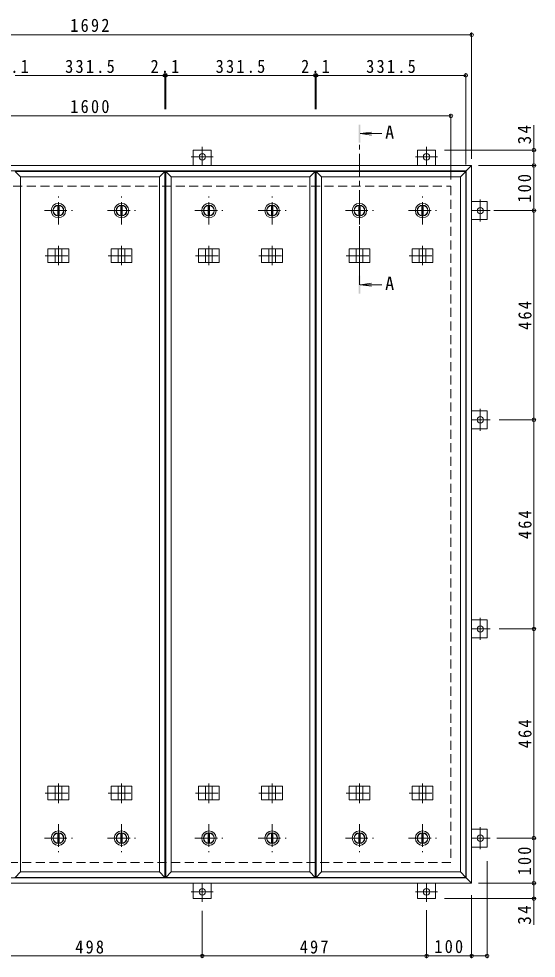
# Model space of a CAD drawing. Units: millimetres at full size, sheet at 1:10. Extents: x -2570 to 2371, y -1962 to 1632.
# Drawn here: x -1239 to -92, y -452 to 1632 of the extents above; entities that cross this region are included whole.
import ezdxf
from ezdxf.enums import TextEntityAlignment as Align

# ---------------------------------------------------------------- set-up
doc = ezdxf.new("R2010")
doc.units = ezdxf.units.MM
doc.header["$LTSCALE"] = 10
doc.header["$PDMODE"] = 32
doc.header["$PDSIZE"] = 8
doc.linetypes.add('CHAIN1', pattern=[8, 5, -1, 1, -1])
doc.linetypes.add('DASHED2', pattern=[3, 2, -1])
for name, color, linetype, lineweight in [('0-1_躯体', 2, 'DASHED2', 9), ('0-2_仕上', 4, 'Continuous', 9), ('0-3_建具', 4, 'Continuous', 9), ('0-5_寸法', 4, 'Continuous', 9), ('0-C', 2, 'Continuous', 9), ('0-E', 3, 'Continuous', 9), ('0-F', 7, 'Continuous', 9)]:
    doc.layers.add(name, color=color, linetype=linetype, lineweight=lineweight)
doc.styles.add('ＭＳ ゴシック', font='')
doc.styles.get('ＭＳ ゴシック').set_extended_font_data('MS Gothic')

msp = doc.modelspace()

# ---------------------------------------------------------------- linework, layer by layer
at = {"layer": '0-1_躯体'}
for p, q in [((-1881.46, 1260.53), (-281.46, 1260.53)), ((-281.46, 1260.53), (-281.46, -239.47)), ((-281.46, -239.47), (-1881.46, -239.47))]:
    msp.add_line(p, q, dxfattribs=at)
at = {"layer": '0-2_仕上'}
for p, q in [((-915.71, -272.47), (-915.71, 1293.53)), ((-913.58, -272.47), (-913.58, 1293.53)), ((-582.08, -272.47), (-582.08, 1293.53)), ((-579.96, -272.47), (-579.96, 1293.53)), ((-248.46, -272.47), (-248.46, 1293.53)), ((-1235.21, -260.47), (-1235.21, 1281.53)), ((-927.71, -260.47), (-927.71, 1281.53)), ((-901.58, -260.47), (-901.58, 1281.53)), ((-594.08, -260.47), (-594.08, 1281.53)), ((-567.96, -260.47), (-567.96, 1281.53)), ((-260.46, -260.47), (-260.46, 1281.53))]:
    msp.add_line(p, q, dxfattribs=at)
for points in [[(-1235.21, 1281.53), (-1247.21, 1293.53), (-915.71, 1293.53)], [(-1235.21, 1281.53), (-927.71, 1281.53), (-915.71, 1293.53)], [(-901.58, 1281.53), (-913.58, 1293.53), (-582.08, 1293.53)], [(-901.58, 1281.53), (-594.08, 1281.53), (-582.08, 1293.53)], [(-567.96, 1281.53), (-579.96, 1293.53), (-248.46, 1293.53)], [(-567.96, 1281.53), (-260.46, 1281.53), (-248.46, 1293.53)], [(-1235.21, -260.47), (-1247.21, -272.47), (-915.71, -272.47)], [(-1235.21, -260.47), (-927.71, -260.47), (-915.71, -272.47)], [(-901.58, -260.47), (-913.58, -272.47), (-582.08, -272.47)], [(-901.58, -260.47), (-594.08, -260.47), (-582.08, -272.47)], [(-567.96, -260.47), (-579.96, -272.47), (-248.46, -272.47)], [(-567.96, -260.47), (-260.46, -260.47), (-248.46, -272.47)]]:
    msp.add_lwpolyline(points, dxfattribs=at)
at = {"layer": '0-3_建具', "color": 2}
for p, q in [((-1927.46, 1306.53), (-235.46, 1306.53)), ((-1915.46, 1294.53), (-247.46, 1294.53)), ((-247.46, 1294.53), (-235.46, 1306.53)), ((-247.46, -273.47), (-247.46, 1294.53)), ((-235.46, 1306.53), (-235.46, -285.47)), ((-235.46, -285.47), (-1927.46, -285.47)), ((-247.46, -273.47), (-1915.46, -273.47)), ((-247.46, -273.47), (-235.46, -285.47))]:
    msp.add_line(p, q, dxfattribs=at)
at = {"layer": '0-3_建具', "linetype": 'CHAIN1'}
for p, q in [((-1151.46, 1128.65), (-1151.46, 1085.41)), ((-1011.46, 1128.65), (-1011.46, 1085.41)), ((-817.83, 1128.65), (-817.83, 1085.41)), ((-677.83, 1128.65), (-677.83, 1085.41)), ((-484.21, 1128.65), (-484.21, 1085.41)), ((-344.21, 1128.65), (-344.21, 1085.41)), ((-1180.87, 1106.53), (-1122.05, 1106.53)), ((-1040.87, 1106.53), (-982.05, 1106.53)), ((-847.24, 1106.53), (-788.42, 1106.53)), ((-707.24, 1106.53), (-648.42, 1106.53)), ((-513.62, 1106.53), (-454.8, 1106.53)), ((-373.62, 1106.53), (-314.8, 1106.53)), ((-1151.46, -107.59), (-1151.46, -64.35)), ((-1011.46, -107.59), (-1011.46, -64.35)), ((-817.83, -107.59), (-817.83, -64.35)), ((-677.83, -107.59), (-677.83, -64.35)), ((-484.21, -107.59), (-484.21, -64.35)), ((-344.21, -107.59), (-344.21, -64.35)), ((-1180.87, -85.47), (-1122.05, -85.47)), ((-1040.87, -85.47), (-982.05, -85.47)), ((-847.24, -85.47), (-788.42, -85.47)), ((-707.24, -85.47), (-648.42, -85.47)), ((-513.62, -85.47), (-454.8, -85.47)), ((-373.62, -85.47), (-314.8, -85.47))]:
    msp.add_line(p, q, dxfattribs=at)
at = {"layer": '0-3_建具'}
for p, q in [((-1174.54, 1121.53), (-1174.54, 1091.53)), ((-1174.54, 1121.53), (-1128.37, 1121.53)), ((-1158.96, 1121.53), (-1158.96, 1091.53)), ((-1143.96, 1121.53), (-1143.96, 1091.53)), ((-1128.37, 1121.53), (-1128.37, 1091.53)), ((-1034.54, 1121.53), (-1034.54, 1091.53)), ((-1034.54, 1121.53), (-988.37, 1121.53)), ((-1018.96, 1121.53), (-1018.96, 1091.53)), ((-1003.96, 1121.53), (-1003.96, 1091.53)), ((-988.37, 1121.53), (-988.37, 1091.53)), ((-840.92, 1121.53), (-840.92, 1091.53)), ((-840.92, 1121.53), (-794.74, 1121.53)), ((-825.33, 1121.53), (-825.33, 1091.53)), ((-810.33, 1121.53), (-810.33, 1091.53)), ((-794.74, 1121.53), (-794.74, 1091.53)), ((-700.92, 1121.53), (-700.92, 1091.53)), ((-700.92, 1121.53), (-654.74, 1121.53)), ((-685.33, 1121.53), (-685.33, 1091.53)), ((-670.33, 1121.53), (-670.33, 1091.53)), ((-654.74, 1121.53), (-654.74, 1091.53)), ((-507.29, 1121.53), (-507.29, 1091.53)), ((-507.29, 1121.53), (-461.12, 1121.53)), ((-491.71, 1121.53), (-491.71, 1091.53)), ((-476.71, 1121.53), (-476.71, 1091.53)), ((-461.12, 1121.53), (-461.12, 1091.53)), ((-367.29, 1121.53), (-367.29, 1091.53)), ((-367.29, 1121.53), (-321.12, 1121.53)), ((-351.71, 1121.53), (-351.71, 1091.53)), ((-336.71, 1121.53), (-336.71, 1091.53)), ((-321.12, 1121.53), (-321.12, 1091.53)), ((-1174.54, 1091.53), (-1128.37, 1091.53)), ((-1034.54, 1091.53), (-988.37, 1091.53)), ((-840.92, 1091.53), (-794.74, 1091.53)), ((-700.92, 1091.53), (-654.74, 1091.53)), ((-507.29, 1091.53), (-461.12, 1091.53)), ((-367.29, 1091.53), (-321.12, 1091.53)), ((-1174.54, -100.47), (-1174.54, -70.47)), ((-1174.54, -70.47), (-1128.37, -70.47)), ((-1158.96, -100.47), (-1158.96, -70.47)), ((-1143.96, -100.47), (-1143.96, -70.47)), ((-1128.37, -100.47), (-1128.37, -70.47)), ((-1034.54, -100.47), (-1034.54, -70.47)), ((-1034.54, -70.47), (-988.37, -70.47)), ((-1018.96, -100.47), (-1018.96, -70.47)), ((-1003.96, -100.47), (-1003.96, -70.47)), ((-988.37, -100.47), (-988.37, -70.47)), ((-840.92, -100.47), (-840.92, -70.47)), ((-840.92, -70.47), (-794.74, -70.47)), ((-825.33, -100.47), (-825.33, -70.47)), ((-810.33, -100.47), (-810.33, -70.47)), ((-794.74, -100.47), (-794.74, -70.47)), ((-700.92, -100.47), (-700.92, -70.47)), ((-700.92, -70.47), (-654.74, -70.47)), ((-685.33, -100.47), (-685.33, -70.47)), ((-670.33, -100.47), (-670.33, -70.47)), ((-654.74, -100.47), (-654.74, -70.47)), ((-507.29, -100.47), (-507.29, -70.47)), ((-507.29, -70.47), (-461.12, -70.47)), ((-491.71, -100.47), (-491.71, -70.47)), ((-476.71, -100.47), (-476.71, -70.47)), ((-461.12, -100.47), (-461.12, -70.47)), ((-367.29, -100.47), (-367.29, -70.47)), ((-367.29, -70.47), (-321.12, -70.47)), ((-351.71, -100.47), (-351.71, -70.47)), ((-336.71, -100.47), (-336.71, -70.47)), ((-321.12, -100.47), (-321.12, -70.47)), ((-1174.54, -100.47), (-1128.37, -100.47)), ((-1034.54, -100.47), (-988.37, -100.47)), ((-840.92, -100.47), (-794.74, -100.47)), ((-700.92, -100.47), (-654.74, -100.47)), ((-507.29, -100.47), (-461.12, -100.47)), ((-367.29, -100.47), (-321.12, -100.47))]:
    msp.add_line(p, q, dxfattribs=at)
at = {"layer": '0-5_寸法'}
for p, q in [((-482.21, 1377.35), (-457.42, 1380.61)), ((-482.21, 1377.35), (-457.42, 1374.09)), ((-482.21, 1377.35), (-434.74, 1377.35)), ((-482.21, 1042.22), (-457.42, 1045.49)), ((-482.21, 1042.22), (-457.42, 1038.96)), ((-482.21, 1042.22), (-434.74, 1042.22))]:
    msp.add_line(p, q, dxfattribs=at)
at = {"layer": '0-5_寸法', "linetype": 'CHAIN1'}
msp.add_line((-484.21, 1042.22), (-484.21, 1357.35), dxfattribs=at)
at = {"layer": '0-5_寸法'}
for points in [[(-482.21, 1397.35), (-486.21, 1397.35), (-482.21, 1357.35), (-486.21, 1357.35)], [(-482.21, 1022.22), (-486.21, 1022.22), (-482.21, 1062.22), (-486.21, 1062.22)]]:
    msp.add_solid(points, dxfattribs=at)
at = {"layer": '0-C', "linetype": 'CHAIN1'}
for p, q in [((-1151.46, 1175.53), (-1151.46, 1237.53)), ((-1011.46, 1175.53), (-1011.46, 1237.53)), ((-817.83, 1175.53), (-817.83, 1237.53)), ((-677.83, 1175.53), (-677.83, 1237.53)), ((-484.21, 1175.53), (-484.21, 1237.53)), ((-344.21, 1175.53), (-344.21, 1237.53)), ((-1182.46, 1206.53), (-1120.46, 1206.53)), ((-1042.46, 1206.53), (-980.46, 1206.53)), ((-848.83, 1206.53), (-786.83, 1206.53)), ((-708.83, 1206.53), (-646.83, 1206.53)), ((-515.21, 1206.53), (-453.21, 1206.53)), ((-375.21, 1206.53), (-313.21, 1206.53)), ((-1151.46, -154.47), (-1151.46, -216.47)), ((-1011.46, -154.47), (-1011.46, -216.47)), ((-817.83, -154.47), (-817.83, -216.47)), ((-677.83, -154.47), (-677.83, -216.47)), ((-484.21, -154.47), (-484.21, -216.47)), ((-344.21, -154.47), (-344.21, -216.47)), ((-1182.46, -185.47), (-1120.46, -185.47)), ((-1042.46, -185.47), (-980.46, -185.47)), ((-848.83, -185.47), (-786.83, -185.47)), ((-708.83, -185.47), (-646.83, -185.47)), ((-515.21, -185.47), (-453.21, -185.47)), ((-375.21, -185.47), (-313.21, -185.47))]:
    msp.add_line(p, q, dxfattribs=at)
at = {"layer": '0-C'}
for p, q in [((-1152.96, 1217.93), (-1152.96, 1195.13)), ((-1149.96, 1217.93), (-1149.96, 1195.13)), ((-1012.96, 1217.93), (-1012.96, 1195.13)), ((-1009.96, 1217.93), (-1009.96, 1195.13)), ((-819.33, 1217.93), (-819.33, 1195.13)), ((-816.33, 1217.93), (-816.33, 1195.13)), ((-679.33, 1217.93), (-679.33, 1195.13)), ((-676.33, 1217.93), (-676.33, 1195.13)), ((-485.71, 1217.93), (-485.71, 1195.13)), ((-482.71, 1217.93), (-482.71, 1195.13)), ((-345.71, 1217.93), (-345.71, 1195.13)), ((-342.71, 1217.93), (-342.71, 1195.13)), ((-1152.96, -196.87), (-1152.96, -174.07)), ((-1149.96, -196.87), (-1149.96, -174.07)), ((-1012.96, -196.87), (-1012.96, -174.07)), ((-1009.96, -196.87), (-1009.96, -174.07)), ((-819.33, -196.87), (-819.33, -174.07)), ((-816.33, -196.87), (-816.33, -174.07)), ((-679.33, -196.87), (-679.33, -174.07)), ((-676.33, -196.87), (-676.33, -174.07)), ((-485.71, -196.87), (-485.71, -174.07)), ((-482.71, -196.87), (-482.71, -174.07)), ((-345.71, -196.87), (-345.71, -174.07)), ((-342.71, -196.87), (-342.71, -174.07))]:
    msp.add_line(p, q, dxfattribs=at)
for centre, radius in [((-1151.46, 1206.53), 16), ((-1151.46, 1206.53), 12), ((-1151.46, 1206.53), 11.5), ((-1011.46, 1206.53), 16), ((-1011.46, 1206.53), 12), ((-1011.46, 1206.53), 11.5), ((-817.83, 1206.53), 16), ((-817.83, 1206.53), 12), ((-817.83, 1206.53), 11.5), ((-677.83, 1206.53), 16), ((-677.83, 1206.53), 12), ((-677.83, 1206.53), 11.5), ((-484.21, 1206.53), 16), ((-484.21, 1206.53), 12), ((-484.21, 1206.53), 11.5), ((-344.21, 1206.53), 16), ((-344.21, 1206.53), 12), ((-344.21, 1206.53), 11.5), ((-1151.46, -185.47), 16), ((-1151.46, -185.47), 12), ((-1151.46, -185.47), 11.5), ((-1011.46, -185.47), 16), ((-1011.46, -185.47), 12), ((-1011.46, -185.47), 11.5), ((-817.83, -185.47), 16), ((-817.83, -185.47), 12), ((-817.83, -185.47), 11.5), ((-677.83, -185.47), 16), ((-677.83, -185.47), 12), ((-677.83, -185.47), 11.5), ((-484.21, -185.47), 16), ((-484.21, -185.47), 12), ((-484.21, -185.47), 11.5), ((-344.21, -185.47), 16), ((-344.21, -185.47), 12), ((-344.21, -185.47), 11.5)]:
    msp.add_circle(centre, radius, dxfattribs=at)
at = {"layer": '0-E'}
for p, q in [((-852.46, 1340.73), (-812.46, 1340.73)), ((-852.46, 1340.73), (-852.46, 1306.53)), ((-812.46, 1340.73), (-812.46, 1306.53)), ((-355.46, 1340.73), (-315.46, 1340.73)), ((-355.46, 1340.73), (-355.46, 1306.53)), ((-315.46, 1340.73), (-315.46, 1306.53)), ((-201.26, 1226.53), (-235.46, 1226.53)), ((-201.26, 1226.53), (-201.26, 1186.53)), ((-201.26, 1186.53), (-235.46, 1186.53)), ((-201.26, 762.53), (-235.46, 762.53)), ((-201.26, 762.53), (-201.26, 722.53)), ((-201.26, 722.53), (-235.46, 722.53)), ((-201.26, 298.53), (-235.46, 298.53)), ((-201.26, 298.53), (-201.26, 258.53)), ((-201.26, 258.53), (-235.46, 258.53)), ((-201.26, -165.47), (-235.46, -165.47)), ((-201.26, -165.47), (-201.26, -205.47)), ((-201.26, -205.47), (-235.46, -205.47)), ((-852.46, -319.67), (-852.46, -285.47)), ((-812.46, -319.67), (-812.46, -285.47)), ((-355.46, -319.67), (-355.46, -285.47)), ((-315.46, -319.67), (-315.46, -285.47)), ((-812.46, -319.67), (-852.46, -319.67)), ((-315.46, -319.67), (-355.46, -319.67))]:
    msp.add_line(p, q, dxfattribs=at)
at = {"layer": '0-E', "linetype": 'CHAIN1'}
for p, q in [((-832.46, 1347.71), (-832.46, 1306.53)), ((-335.46, 1347.71), (-335.46, 1306.53)), ((-808.08, 1325.73), (-856.83, 1325.73)), ((-311.08, 1325.73), (-359.83, 1325.73)), ((-216.26, 1182.16), (-216.26, 1230.91)), ((-194.28, 1206.53), (-235.46, 1206.53)), ((-216.26, 718.16), (-216.26, 766.91)), ((-194.28, 742.53), (-235.46, 742.53)), ((-216.26, 254.16), (-216.26, 302.91)), ((-194.28, 278.53), (-235.46, 278.53)), ((-216.26, -209.85), (-216.26, -161.09)), ((-194.28, -185.47), (-235.46, -185.47)), ((-832.46, -326.64), (-832.46, -285.47)), ((-335.46, -326.64), (-335.46, -285.47)), ((-856.83, -304.67), (-808.08, -304.67)), ((-359.83, -304.67), (-311.08, -304.67))]:
    msp.add_line(p, q, dxfattribs=at)
at = {"layer": '0-E'}
for centre in [(-832.46, 1325.73), (-335.46, 1325.73), (-216.26, 1206.53), (-216.26, 742.53), (-216.26, 278.53), (-216.26, -185.47), (-832.46, -304.67), (-335.46, -304.67)]:
    msp.add_circle(centre, 7, dxfattribs=at)
at = {"layer": '0-F'}
for p, q in [((-1927.46, 1596.53), (-235.46, 1596.53)), ((-235.46, 1321.53), (-235.46, 1601.53)), ((-1247.21, 1506.53), (-915.71, 1506.53)), ((-915.71, 1509.53), (-915.71, 1431.53)), ((-915.71, 1506.53), (-913.58, 1506.53)), ((-913.58, 1509.53), (-913.58, 1431.53)), ((-913.58, 1506.53), (-582.08, 1506.53)), ((-582.08, 1509.53), (-582.08, 1431.53)), ((-582.08, 1506.53), (-579.96, 1506.53)), ((-579.96, 1509.53), (-579.96, 1431.53)), ((-579.96, 1506.53), (-248.46, 1506.53)), ((-248.46, 1308.53), (-248.46, 1511.53)), ((-281.46, 1275.53), (-281.46, 1421.53)), ((-1881.46, 1416.53), (-281.46, 1416.53)), ((-97.37, 1340.73), (-97.37, 1395.91)), ((-92.37, 1340.73), (-295.46, 1340.73)), ((-97.37, 1306.53), (-97.37, 1340.73)), ((-220.46, 1306.53), (-92.37, 1306.53)), ((-97.37, 1206.53), (-97.37, 1306.53)), ((-186.53, 1206.53), (-92.37, 1206.53)), ((-97.37, 742.53), (-97.37, 1206.53)), ((-94.37, 742.53), (-174.28, 742.53)), ((-97.37, 278.53), (-97.37, 742.53)), ((-94.37, 278.53), (-174.28, 278.53)), ((-97.37, -185.47), (-97.37, 278.53)), ((-179.94, -185.47), (-92.37, -185.47)), ((-97.37, -285.47), (-97.37, -185.47)), ((-201.26, -451.83), (-201.26, -236.68)), ((-220.46, -285.47), (-92.37, -285.47)), ((-97.37, -285.47), (-97.37, -319.67)), ((-235.46, -311.68), (-235.45, -451.83)), ((-92.37, -319.67), (-295.46, -319.67)), ((-97.37, -319.67), (-97.37, -377.62)), ((-832.46, -449.83), (-832.46, -346.64)), ((-335.46, -345.61), (-335.45, -451.83)), ((-1330.46, -446.83), (-832.46, -446.83)), ((-832.46, -446.83), (-335.45, -446.83)), ((-335.45, -446.83), (-235.45, -446.83)), ((-235.45, -446.83), (-201.26, -446.83))]:
    msp.add_line(p, q, dxfattribs=at)
for p in [(-235.46, 1596.53), (-915.71, 1506.53), (-913.58, 1506.53), (-582.08, 1506.53), (-579.96, 1506.53), (-248.46, 1506.53), (-281.46, 1416.53), (-97.37, 1340.73), (-97.37, 1306.53), (-97.37, 1206.53), (-97.37, 742.53), (-97.37, 278.53), (-97.37, -185.47), (-97.37, -285.47), (-97.37, -319.67), (-832.46, -446.83), (-335.45, -446.83), (-235.45, -446.83), (-201.26, -446.83)]:
    msp.add_point(p, dxfattribs=at)

# ---------------------------------------------------------------- texts
at = {"layer": '0-5_寸法', "color": 2, "style": 'ＭＳ ゴシック'}
for p in [(-427.18, 1356.95), (-427.18, 1021.83)]:
    msp.add_text('A', height=29.33, dxfattribs=at).set_placement(p, align=Align.BOTTOM_LEFT)
at = {"layer": '0-F', "color": 2, "char_height": 29.33, "attachment_point": 7, "style": 'ＭＳ ゴシック'}
for s, insert in [('\\T1.28;\\W0.9;1692', (-1125.21, 1602.53)), ('\\T1.27;\\W0.9;2.1', (-1280.77, 1511.53)), ('\\T1.28;\\W0.9;331.5', (-1136.46, 1511.53)), ('\\T1.27;\\W0.9;2.1', (-947.14, 1511.53)), ('\\T1.28;\\W0.9;331.5', (-802.83, 1511.53)), ('\\T1.27;\\W0.9;2.1', (-613.52, 1511.53)), ('\\T1.28;\\W0.9;331.5', (-469.21, 1511.53)), ('\\T1.28;\\W0.9;1600', (-1125.21, 1422.53)), ('\\T1.27;\\W0.9;498', (-1113.96, -441.83)), ('\\T1.27;\\W0.9;497', (-616.46, -441.83)), ('\\T1.27;\\W0.9;100', (-317.95, -440.83))]:
    msp.add_mtext(s, dxfattribs=dict(at, insert=insert))
at = {"layer": '0-F', "color": 2, "char_height": 29.33, "attachment_point": 7, "rotation": 90, "style": 'ＭＳ ゴシック'}
for s, insert in [('\\T1.27;\\W0.95;34', (-103.37, 1353.41)), ('\\T1.27;\\W0.9;100', (-103.37, 1224.03)), ('\\T1.27;\\W0.9;464', (-102.37, 942.03)), ('\\T1.27;\\W0.9;464', (-102.37, 478.03)), ('\\T1.27;\\W0.9;464', (-102.37, 14.03)), ('\\T1.27;\\W0.9;100', (-103.37, -267.97)), ('\\T1.27;\\W0.95;34', (-103.37, -377.62))]:
    msp.add_mtext(s, dxfattribs=dict(at, insert=insert))

doc.saveas('drawing.dxf')
